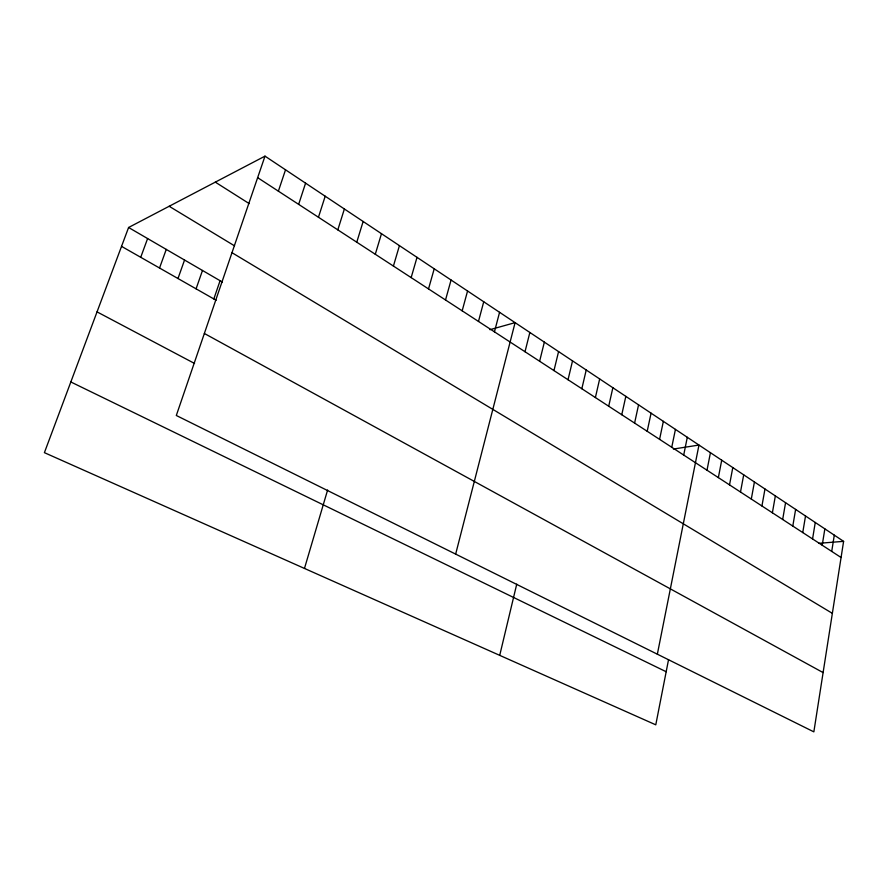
<?xml version="1.0" encoding="UTF-8"?>
<svg xmlns="http://www.w3.org/2000/svg" width="888" height="888" viewBox="0 0 888 888"><rect width="100%" height="100%" fill="white"/><g stroke="black" fill="none" stroke-linecap="round" stroke-linejoin="round"><path stroke-width="1.33" d="M843.6 541.347L813.852 731.856L176.312 415.484L265.001 156.144L843.6 541.347L818.592 543.334M831.723 551.415L834.298 535.153M822.21 545.232L824.852 528.871M812.564 538.949L815.262 522.477M802.752 532.556L805.527 515.995M792.795 526.073L795.626 509.412M782.672 519.48L785.569 502.719M772.382 512.787L775.357 495.915M761.937 505.982L764.979 488.999M751.304 499.067L754.423 481.973M740.503 492.03L743.7 474.836M729.525 484.881L732.789 467.576M718.359 477.611L721.711 460.195M707.003 470.218L710.433 452.691M668.542 659.64L655.777 724.83L44.4 452.658L128.594 227.495L265.001 156.144M657.353 654.19L698.967 445.055L673.37 449.051M683.705 455.056L687.301 437.285M671.75 447.263L675.435 429.392M659.584 439.349L663.358 421.345M647.197 431.291L651.071 413.164M634.598 423.077L638.561 404.839M621.767 414.729L625.829 396.37M608.702 406.227L612.864 387.734M595.393 397.558L599.666 378.943M581.84 388.733L586.224 369.996M499.722 655.355L516.738 584.149M568.031 379.742L572.527 360.883M553.968 370.585L558.574 351.593M539.627 361.25L544.355 342.124M525.008 351.737L529.859 332.478M455.655 554.112L515.096 322.644L489.899 329.692M494.45 331.846L499.567 312.31M478.477 321.445L483.727 301.765M462.171 310.822L467.565 290.998M445.521 299.989L451.071 280.02M428.516 288.911L434.221 268.798M411.155 277.611L417.016 257.342M393.417 266.067L399.434 245.643M304.473 568.442L327.617 490.01M375.291 254.257L381.485 233.688M356.765 242.202L363.137 221.478M337.817 229.87L344.378 208.991M318.448 217.26L325.197 196.226M298.646 204.362L305.583 183.161M278.377 191.164L285.525 169.808M213.83 298.945L220.08 280.697M196.082 288.833L202.486 270.463M177.989 278.521L184.549 260.04M159.54 268.01L166.256 249.406M140.726 257.298L147.608 238.561M70.829 381.962L666.167 671.739M97.036 311.877L194.55 363.458M204.351 333.466L823.109 672.593M121.534 246.365L216.15 300.266M128.594 227.495L222.377 282.04M231.979 252.692L832.356 613.342M169.164 206.271L234.554 245.854M215.307 182.14L249.173 203.596M257.642 177.667L841.08 557.509"/></g></svg>
